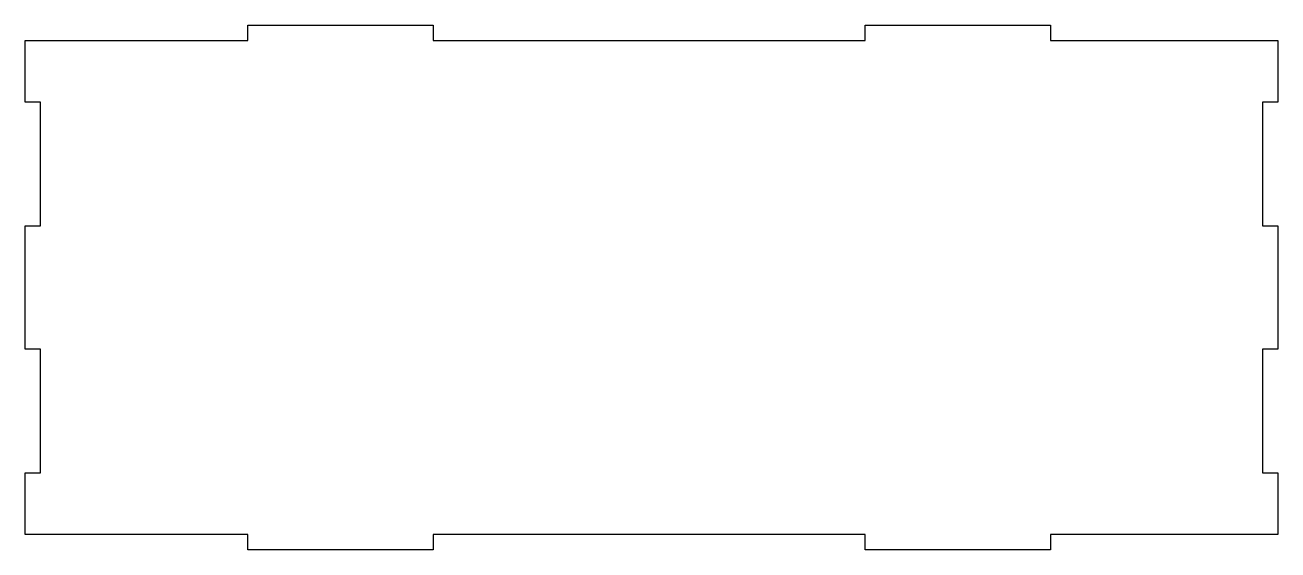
# Model space of a CAD drawing. Header units: millimetres. Extents: x -198 to 5, y -82 to 3.
import ezdxf

# ---------------------------------------------------------------- set-up
doc = ezdxf.new("R2010")
doc.units = ezdxf.units.MM
doc.layers.get('0').update_dxf_attribs({"linetype": 'CONTINUOUS'})

msp = doc.modelspace()

# ---------------------------------------------------------------- linework, layer by layer
msp.add_lwpolyline([(-195.46, -9.99), (-197.96, -9.99), (-197.96, 0.01), (-161.85, 0.01), (-161.85, 2.51), (-131.85, 2.51), (-131.85, 0.01), (-61.85, 0.01), (-61.85, 2.51), (-31.85, 2.51), (-31.85, 0.01), (5, 0.01), (5, -9.99), (2.5, -9.99), (2.5, -29.99), (5, -29.99), (5, -49.99), (2.5, -49.99), (2.5, -69.99), (5, -69.99), (5, -79.99), (-31.85, -79.99), (-31.85, -82.49), (-61.85, -82.49), (-61.85, -79.99), (-131.85, -79.99), (-131.85, -82.49), (-161.85, -82.49), (-161.85, -79.99), (-197.96, -79.99), (-197.96, -69.99), (-195.46, -69.99), (-195.46, -49.99), (-197.96, -49.99), (-197.96, -29.99), (-195.46, -29.99)], close=True)

doc.saveas('drawing.dxf')
